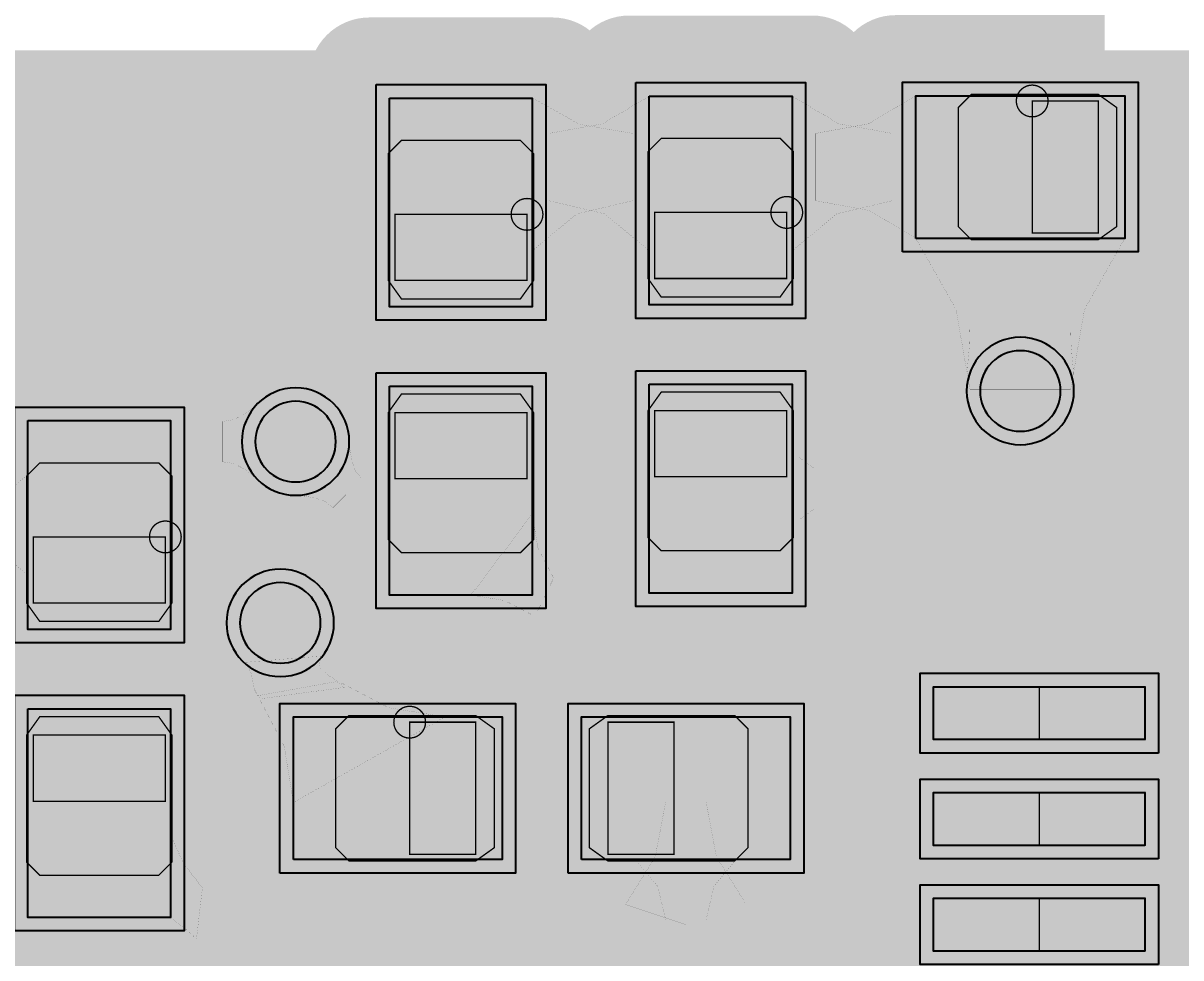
# Model space of a CAD drawing. Header units: millimetres. Extents: x -28.2 to 22.2, y -22.2 to 22.3.
# Drawn here: x -0.064 to 4.317, y 10.539 to 14.075 of the extents above; entities that cross this region are included whole.
import ezdxf

# ---------------------------------------------------------------- set-up
doc = ezdxf.new("R2010")
doc.units = ezdxf.units.MM
doc.header["$MEASUREMENT"] = 0
for name, color, linetype, true_color in [('Bottom-Layer', 7, 'Continuous', 0x0000ff), ('Bottom-Paste-Mask-Layer', 7, 'Continuous', 0x800000), ('Bottom-Silkscreen-Layer', 7, 'Continuous', 0x66cc33), ('Bottom-Solder-Mask-Layer', 7, 'Continuous', 0xaa00ff), ('Component-Marking-Layer', 7, 'Continuous', 0x66ffcc), ('Component-Shape-Layer', 7, 'Continuous', 0x00cccc), ('Document-Layer', 7, 'Continuous', 0xffffff), ('GND', 7, 'Continuous', 0x999966), ('Hole-Layer', 7, 'Continuous', 0x222222), ('Multi-Layer', 7, 'Continuous', 0xc0c0c0), ('Pin-Soldering-Layer', 7, 'Continuous', 0xcc9999), ('POWER', 7, 'Continuous', 0x008000), ('Top-Layer', 7, 'Continuous', 0xff0000)]:
    doc.layers.add(name, color=color, linetype=linetype, true_color=true_color)

msp = doc.modelspace()

# ---------------------------------------------------------------- hatches: boundary and pattern name
at = {"layer": 'Bottom-Layer', "transparency": 33554610}
for points in [[(-0.0458, 12.9294), (-0.1069, 12.9241), (-0.1662, 12.9085), (-0.1662, 13.9168), (0.9872, 13.9168), (0.9703, 13.8552), (0.9646, 13.7915), (0.9646, 13.053), (0.7771, 13.0198), (0.6115, 12.926), (0.5435, 12.926), (0.5189, 12.9285), (0.4942, 12.9294)], [(4.0466, 12.7929), (4.0426, 12.7151), (4.0305, 12.6381), (4.0248, 12.6014), (4.0228, 12.5643), (4.0228, 11.9224), (3.9371, 11.9224), (3.2388, 12.6207), (3.2217, 12.6369), (3.2037, 12.6521), (3.2037, 12.7086), (3.1954, 12.7854), (3.1708, 12.8586), (3.1836, 12.8904), (3.1934, 12.9232), (3.2529, 12.9075), (3.3142, 12.9022), (4.0466, 12.9022)], [(0.9646, 11.9303), (0.9646, 11.9112), (0.9684, 11.8592), (0.9797, 11.8084), (0.9587, 11.8084), (0.9049, 11.8043), (0.8523, 11.7922), (0.8523, 11.9421), (0.9082, 11.9334)]]:
    msp.add_hatch(color=256, dxfattribs=at).paths.add_polyline_path(points)
at = {"layer": 'Bottom-Layer'}
for points in [[(2.9332, 13.4033), (2.9332, 13.6573), (3.1367, 13.6943), (3.3142, 13.8003), (3.3142, 13.2603), (3.1367, 13.3664)], [(3.3142, 13.2603), (3.3142, 13.8003), (4.1043, 13.8003), (4.1043, 13.2603)], [(1.3227, 13.7915), (1.8627, 13.7915), (1.8627, 13.0014), (1.3227, 13.0014)], [(2.2437, 13.6573), (2.2437, 13.4033), (2.0308, 13.3531), (1.8627, 13.2128), (1.8627, 13.7915), (2.0418, 13.6919)], [(1.9246, 13.4033), (1.9246, 13.6573), (2.1278, 13.6938), (2.3056, 13.7988), (2.3056, 13.2128), (2.1376, 13.3531)], [(2.3056, 13.7988), (2.8456, 13.7988), (2.8456, 13.0087), (2.3056, 13.0087)], [(3.2266, 13.6573), (3.2266, 13.4033), (3.0136, 13.3531), (2.8456, 13.2128), (2.8456, 13.7988), (3.0234, 13.6938)], [(3.8998, 12.6888), (3.5188, 12.6888), (3.4661, 12.9923), (3.3142, 13.2603), (4.1043, 13.2603), (3.9524, 12.9923)], [(3.5188, 12.9268), (3.8998, 12.9269), (3.9017, 12.8545), (3.9061, 12.805), (3.9105, 12.7555), (3.9125, 12.6831), (3.5061, 12.683), (3.5081, 12.7554), (3.5124, 12.8049), (3.5168, 12.8544)], [(2.3056, 12.7086), (2.8456, 12.7086), (2.8456, 11.9185), (2.3056, 11.9185)], [(1.3227, 12.7013), (1.8627, 12.7013), (1.8627, 11.9112), (1.3227, 11.9112)], [(0.6905, 12.4154), (0.6905, 12.5678), (0.7309, 12.5744), (0.767, 12.5916), (0.8004, 12.616), (0.8327, 12.644), (0.8327, 12.3392), (0.8004, 12.3672), (0.767, 12.3916), (0.7309, 12.4089)], [(-0.0458, 12.5712), (0.4942, 12.5712), (0.4942, 11.7811), (-0.0458, 11.7811)], [(2.9317, 12.3898), (2.9317, 12.2374), (2.8695, 12.1946), (2.8456, 12.1231), (2.8456, 12.5041), (2.8695, 12.4325)], [(-0.2744, 12.1), (-0.2744, 12.2524), (-0.1466, 12.2825), (-0.0458, 12.3667), (-0.0458, 11.9857), (-0.1466, 12.0698)], [(1.9436, 11.9754), (1.873, 11.8304), (1.7584, 11.8905), (1.6306, 11.9112), (1.8627, 12.2179), (1.8835, 12.0901)], [(1.1516, 11.5619), (0.8353, 11.519), (0.8195, 11.5382), (0.8106, 11.5558), (0.8042, 11.5885), (0.7974, 11.6207), (0.788, 11.6379), (0.7715, 11.6563), (1.069, 11.6805), (1.0582, 11.6617), (1.0569, 11.6458), (1.0633, 11.6319), (1.0758, 11.6191), (1.1119, 11.5935)], [(0.824, 11.5304), (1.1286, 11.5849), (1.3198, 11.4848), (1.5327, 11.4502), (0.9587, 11.1262), (0.9241, 11.3392)], [(4.181, 11.3643), (3.381, 11.3643), (3.381, 11.5643), (4.181, 11.5643)], [(-0.0458, 11.4811), (0.4942, 11.4811), (0.4942, 10.691), (-0.0458, 10.691)], [(0.9587, 10.9102), (0.9587, 11.4502), (1.7488, 11.4502), (1.7488, 10.9102)], [(2.0488, 10.9102), (2.0488, 11.4502), (2.8389, 11.4502), (2.8389, 10.9102)], [(2.5201, 11.1302), (2.5595, 10.9209), (2.6725, 10.7404), (2.4439, 10.6642), (2.2153, 10.7404), (2.3282, 10.9209), (2.3677, 11.1302)], [(4.181, 10.9642), (3.381, 10.9642), (3.381, 11.1642), (4.181, 11.1642)], [(0.6145, 10.8035), (0.5921, 10.6103), (0.5451, 10.653), (0.4942, 10.691), (0.4942, 11.0065), (0.5415, 10.8974)], [(2.5201, 10.6816), (2.3677, 10.6816), (2.3375, 10.8094), (2.2534, 10.9102), (2.6344, 10.9102), (2.5503, 10.8094)], [(4.181, 10.5642), (3.381, 10.5642), (3.381, 10.7642), (4.181, 10.7642)]]:
    msp.add_hatch(color=256, dxfattribs=at).paths.add_polyline_path(points)
at = {"layer": 'Bottom-Paste-Mask-Layer'}
for points in [[(4.0743, 13.3053), (4.0043, 13.2553), (3.5243, 13.2553), (3.4743, 13.3053), (3.4743, 13.7553), (3.5243, 13.8053), (4.0043, 13.8053), (4.0743, 13.7553)], [(4.0743, 13.3053), (4.0043, 13.2553), (3.5243, 13.2553), (3.4743, 13.3053), (3.4743, 13.7553), (3.5243, 13.8053), (4.0043, 13.8053), (4.0743, 13.7553)], [(1.3677, 13.0314), (1.3177, 13.1014), (1.3177, 13.5814), (1.3677, 13.6314), (1.8177, 13.6314), (1.8677, 13.5814), (1.8677, 13.1014), (1.8177, 13.0314)], [(1.3677, 13.0314), (1.3177, 13.1014), (1.3177, 13.5814), (1.3677, 13.6314), (1.8177, 13.6314), (1.8677, 13.5814), (1.8677, 13.1014), (1.8177, 13.0314)], [(2.3506, 13.0387), (2.3006, 13.1087), (2.3006, 13.5887), (2.3506, 13.6387), (2.8006, 13.6387), (2.8506, 13.5887), (2.8506, 13.1087), (2.8006, 13.0387)], [(2.3506, 13.0387), (2.3006, 13.1087), (2.3006, 13.5887), (2.3506, 13.6387), (2.8006, 13.6387), (2.8506, 13.5887), (2.8506, 13.1087), (2.8006, 13.0387)], [(1.3677, 12.0714), (1.3177, 12.1214), (1.3177, 12.6014), (1.3677, 12.6714), (1.8177, 12.6714), (1.8677, 12.6014), (1.8677, 12.1214), (1.8177, 12.0714)], [(1.3677, 12.0714), (1.3177, 12.1214), (1.3177, 12.6014), (1.3677, 12.6714), (1.8177, 12.6714), (1.8677, 12.6014), (1.8677, 12.1214), (1.8177, 12.0714)], [(2.3506, 12.0787), (2.3006, 12.1287), (2.3006, 12.6087), (2.3506, 12.6787), (2.8006, 12.6787), (2.8506, 12.6087), (2.8506, 12.1287), (2.8006, 12.0787)], [(2.3506, 12.0787), (2.3006, 12.1287), (2.3006, 12.6087), (2.3506, 12.6787), (2.8006, 12.6787), (2.8506, 12.6087), (2.8506, 12.1287), (2.8006, 12.0787)], [(-0.0008, 11.8111), (-0.0508, 11.8811), (-0.0508, 12.3611), (-0.0008, 12.4111), (0.4492, 12.4111), (0.4992, 12.3611), (0.4992, 11.8811), (0.4492, 11.8111)], [(-0.0008, 11.8111), (-0.0508, 11.8811), (-0.0508, 12.3611), (-0.0008, 12.4111), (0.4492, 12.4111), (0.4992, 12.3611), (0.4992, 11.8811), (0.4492, 11.8111)], [(3.3809, 11.3644), (3.3809, 11.5644), (4.1809, 11.5644), (4.1809, 11.3644)], [(3.3809, 11.3644), (3.3809, 11.5644), (4.1809, 11.5644), (4.1809, 11.3644)], [(-0.0008, 10.8511), (-0.0508, 10.9011), (-0.0508, 11.3811), (-0.0008, 11.4511), (0.4492, 11.4511), (0.4992, 11.3811), (0.4992, 10.9011), (0.4492, 10.8511)], [(-0.0008, 10.8511), (-0.0508, 10.9011), (-0.0508, 11.3811), (-0.0008, 11.4511), (0.4492, 11.4511), (0.4992, 11.3811), (0.4992, 10.9011), (0.4492, 10.8511)], [(1.7188, 10.9552), (1.6488, 10.9052), (1.1688, 10.9052), (1.1188, 10.9552), (1.1188, 11.4052), (1.1688, 11.4552), (1.6488, 11.4552), (1.7188, 11.4052)], [(1.7188, 10.9552), (1.6488, 10.9052), (1.1688, 10.9052), (1.1188, 10.9552), (1.1188, 11.4052), (1.1688, 11.4552), (1.6488, 11.4552), (1.7188, 11.4052)], [(2.6788, 10.9552), (2.6288, 10.9052), (2.1488, 10.9052), (2.0788, 10.9552), (2.0788, 11.4052), (2.1488, 11.4552), (2.6288, 11.4552), (2.6788, 11.4052)], [(2.6788, 10.9552), (2.6288, 10.9052), (2.1488, 10.9052), (2.0788, 10.9552), (2.0788, 11.4052), (2.1488, 11.4552), (2.6288, 11.4552), (2.6788, 11.4052)], [(3.3809, 10.9643), (3.3809, 11.1643), (4.1809, 11.1643), (4.1809, 10.9643)], [(3.3809, 10.9643), (3.3809, 11.1643), (4.1809, 11.1643), (4.1809, 10.9643)], [(3.3809, 10.5645), (3.3809, 10.7645), (4.1809, 10.7645), (4.1809, 10.5645)], [(3.3809, 10.5645), (3.3809, 10.7645), (4.1809, 10.7645), (4.1809, 10.5645)]]:
    msp.add_hatch(color=256, dxfattribs=at).paths.add_polyline_path(points)
at = {"layer": 'Bottom-Solder-Mask-Layer'}
for points in [[(2.2548, 13.8496), (2.8964, 13.8496), (2.8964, 12.9579), (2.2548, 12.9579)], [(3.2634, 13.2095), (3.2634, 13.8511), (4.1551, 13.8511), (4.1551, 13.2095)], [(1.2719, 13.8423), (1.9135, 13.8423), (1.9135, 12.9506), (1.2719, 12.9506)], [(1.2719, 12.7521), (1.9135, 12.7521), (1.9135, 11.8604), (1.2719, 11.8604)], [(2.2548, 12.7594), (2.8964, 12.7594), (2.8964, 11.8677), (2.2548, 11.8677)], [(-0.0966, 12.622), (0.545, 12.622), (0.545, 11.7303), (-0.0966, 11.7303)], [(4.2318, 11.3135), (3.3302, 11.3135), (3.3302, 11.6151), (4.2318, 11.6151)], [(-0.0966, 11.5319), (0.545, 11.5319), (0.545, 10.6402), (-0.0966, 10.6402)], [(0.9079, 10.8594), (0.9079, 11.501), (1.7996, 11.501), (1.7996, 10.8594)], [(1.998, 10.8594), (1.998, 11.501), (2.8897, 11.501), (2.8897, 10.8594)], [(4.2318, 10.9134), (3.3302, 10.9134), (3.3302, 11.215), (4.2318, 11.215)], [(4.2318, 10.5134), (3.3302, 10.5134), (3.3302, 10.815), (4.2318, 10.815)]]:
    msp.add_hatch(color=256, dxfattribs=at).paths.add_polyline_path(points)
at = {"layer": 'Component-Marking-Layer'}
for points in [[(3.6943, 13.7803, 1), (3.8143, 13.7803, 1)], [(3.6943, 13.7803, 1), (3.8143, 13.7803, 1)], [(1.7828, 13.3514, 1), (1.9028, 13.3514, 1)], [(1.7828, 13.3514, 1), (1.9028, 13.3514, 1)], [(2.7656, 13.3586, 1), (2.8856, 13.3586, 1)], [(2.7656, 13.3586, 1), (2.8856, 13.3586, 1)], [(0.4142, 12.1311, 1), (0.5342, 12.1311, 1)], [(0.4142, 12.1311, 1), (0.5342, 12.1311, 1)], [(1.3388, 11.4302, 1), (1.4588, 11.4302, 1)], [(1.3388, 11.4302, 1), (1.4588, 11.4302, 1)]]:
    msp.add_hatch(color=256, dxfattribs=at).paths.add_polyline_path(points)
at = {"layer": 'GND', "transparency": 33554610}
for points in [[(2.6643, 7.068), (2.33, 7.068), (2.4333, 7.3536), (2.3727, 7.6513), (2.1659, 7.8737), (1.8734, 7.9559), (1.581, 7.8737), (1.3742, 7.6513), (1.3136, 7.3536), (1.4169, 7.068), (1.1773, 7.068), (-0.1662, 7.7997), (-0.1662, 13.9168), (10.316, 13.9168), (10.316, 10.8319), (10.3137, 10.8028), (10.3129, 10.7735), (10.3137, 10.7443), (10.316, 10.7151), (10.316, 10.4681), (10.0282, 10.6118), (9.7088, 10.5739), (9.4627, 10.3669), (9.3705, 10.0588), (9.4627, 9.7506), (9.7088, 9.5436), (10.0282, 9.5058), (10.316, 9.6494), (10.316, 9.0562), (10.0989, 8.8373), (10.0301, 8.5367), (10.1305, 8.2452), (10.0318, 8.1465), (7.9288, 8.1465), (7.8899, 8.1388), (7.857, 8.1168), (6.8082, 7.068), (3.4915, 7.068), (3.6317, 7.3558), (3.5918, 7.6734), (3.3847, 7.9176), (3.0779, 8.0089), (2.771, 7.9176), (2.564, 7.6734), (2.5241, 7.3558)], [(0.4058, 12.4916), (0.481, 12.2109), (0.6865, 12.0055), (0.9671, 11.9303), (1.2478, 12.0055), (1.4533, 12.2109), (1.5285, 12.4916), (1.4533, 12.7723), (1.2478, 12.9778), (0.9671, 13.053), (0.6865, 12.9778), (0.481, 12.7723)]]:
    msp.add_hatch(color=256, dxfattribs=at).paths.add_polyline_path(points)
at = {"layer": 'Pin-Soldering-Layer'}
for points in [[(3.7543, 13.7803), (4.0043, 13.7803), (4.0043, 13.2803), (3.7543, 13.2803)], [(3.7543, 13.7803), (4.0043, 13.7803), (4.0043, 13.2803), (3.7543, 13.2803)], [(1.8428, 13.3514), (1.8428, 13.1014), (1.3427, 13.1014), (1.3427, 13.3514)], [(1.8428, 13.3514), (1.8428, 13.1014), (1.3427, 13.1014), (1.3427, 13.3514)], [(2.8256, 13.3586), (2.8256, 13.1087), (2.3256, 13.1087), (2.3256, 13.3586)], [(2.8256, 13.3586), (2.8256, 13.1087), (2.3256, 13.1087), (2.3256, 13.3586)], [(1.8428, 12.3514), (1.3427, 12.3514), (1.3427, 12.6013), (1.8428, 12.6013)], [(1.8428, 12.3514), (1.3427, 12.3514), (1.3427, 12.6013), (1.8428, 12.6013)], [(2.8256, 12.3586), (2.3256, 12.3586), (2.3256, 12.6086), (2.8256, 12.6086)], [(2.8256, 12.3586), (2.3256, 12.3586), (2.3256, 12.6086), (2.8256, 12.6086)], [(0.4742, 12.1311), (0.4742, 11.8811), (-0.0258, 11.8811), (-0.0258, 12.1311)], [(0.4742, 12.1311), (0.4742, 11.8811), (-0.0258, 11.8811), (-0.0258, 12.1311)], [(3.781, 11.5644), (4.181, 11.5644), (4.181, 11.3644), (3.781, 11.3644)], [(3.781, 11.5644), (4.181, 11.5644), (4.181, 11.3644), (3.781, 11.3644)], [(1.3988, 11.4302), (1.6488, 11.4302), (1.6488, 10.9302), (1.3988, 10.9302)], [(1.3988, 11.4302), (1.6488, 11.4302), (1.6488, 10.9302), (1.3988, 10.9302)], [(2.3988, 11.4302), (2.3988, 10.9302), (2.1488, 10.9302), (2.1488, 11.4302)], [(2.3988, 11.4302), (2.3988, 10.9302), (2.1488, 10.9302), (2.1488, 11.4302)], [(0.4742, 11.1311), (-0.0258, 11.1311), (-0.0258, 11.3811), (0.4742, 11.3811)], [(0.4742, 11.1311), (-0.0258, 11.1311), (-0.0258, 11.3811), (0.4742, 11.3811)], [(3.781, 11.1643), (4.181, 11.1643), (4.181, 10.9643), (3.781, 10.9643)], [(3.781, 11.1643), (4.181, 11.1643), (4.181, 10.9643), (3.781, 10.9643)], [(3.781, 10.7643), (4.181, 10.7643), (4.181, 10.5643), (3.781, 10.5643)], [(3.781, 10.7643), (4.181, 10.7643), (4.181, 10.5643), (3.781, 10.5643)]]:
    msp.add_hatch(color=256, dxfattribs=at).paths.add_polyline_path(points)
at = {"layer": 'POWER', "transparency": 33554610}
msp.add_hatch(color=256, dxfattribs=at).paths.add_polyline_path([(-0.1662, 8.1998), (-0.1662, 12.8522), (0.5369, 12.8522), (0.4106, 12.5647), (0.4585, 12.2543), (0.6656, 12.0182), (0.9671, 11.9303), (1.2687, 12.0182), (1.4758, 12.2543), (1.5237, 12.5647), (1.3973, 12.8522), (5.1217, 12.8522), (5.1792, 12.5513), (5.3861, 12.3254), (5.6809, 12.2418), (5.9756, 12.3254), (6.1826, 12.5513), (6.2401, 12.8522), (10.316, 12.8522), (10.316, 10.8319), (10.3129, 10.7735), (10.316, 10.7151), (10.316, 10.5651), (10.2899, 10.5689), (10.2639, 10.573), (10.105, 10.6459), (9.9319, 10.6709), (7.9588, 10.6709), (8.0887, 10.8844), (8.113, 11.133), (8.0271, 11.3676), (8.1161, 11.6514), (8.0478, 11.9408), (7.8411, 12.1547), (7.5542, 12.233), (7.2676, 12.1537), (7.0617, 11.9391), (6.9943, 11.6495), (7.0843, 11.366), (6.9992, 11.1318), (7.0239, 10.8838), (7.1535, 10.6709), (3.8177, 10.6709), (3.5834, 10.6243), (3.3848, 10.4916), (2.641, 9.7478), (2.4826, 9.4734), (2.4826, 9.1565), (2.641, 8.8821), (2.9154, 8.7237), (3.2323, 8.7237), (3.5067, 8.8821), (4.0712, 9.4466), (8.0931, 9.4466), (8.3446, 8.8876), (8.4307, 8.2808), (8.4307, 6.3825), (8.0811, 6.0329), (7.9321, 6.2784), (7.6812, 6.4182), (7.394, 6.4155), (7.1457, 6.2711), (7.0014, 6.0229), (6.9987, 5.7357), (7.1384, 5.4847), (7.384, 5.3358), (4.546, 2.4978), (4.4133, 2.2992), (4.3667, 2.0649), (4.3667, 0.0435), (2.9223, -1.4009), (-6.7168, -1.4009), (-7.7694, -0.3483), (-7.7694, 2.305), (-7.0597, 3.0147), (-6.8991, 3.2976), (-6.906, 3.6228), (-5.5143, 3.6228), (-5.2334, 3.5466), (-4.9521, 3.6213), (-4.7461, 3.8268), (-4.6706, 4.1079), (-4.7461, 4.389), (-4.9521, 4.5946), (-5.2334, 4.6693), (-5.5143, 4.5931), (-7.5147, 4.5931), (-7.6942, 4.5586), (-7.8482, 4.4603), (-7.8482, 7.0884), (-7.3963, 7.5403), (-7.2059, 7.545), (-7.0281, 7.6131), (-6.0267, 7.6131), (-5.74, 7.5344), (-5.4533, 7.6131), (-5.2616, 7.6131), (-5.0561, 7.4068), (-4.7748, 7.3312), (-4.4935, 7.4068), (-4.2879, 7.6131), (-3.7105, 7.6131), (-3.6572, 7.6106), (-3.6038, 7.6131), (-2.1357, 7.6131), (-2.0824, 7.6106), (-2.029, 7.6131), (-1.2157, 7.6131), (-1.0264, 7.4922), (-0.8049, 7.4551), (-0.5866, 7.5079), (-0.4064, 7.642), (-0.2932, 7.836), (-0.2651, 8.0588), (-0.196, 8.128), (-0.1739, 8.1609)])
at = {"layer": 'Top-Layer', "transparency": 33554610}
for points in [[(-7.6415, 13.052), (-7.6415, 13.9168), (7.6424, 13.9168), (7.6424, 13.3048), (7.3871, 13.3037), (7.1587, 13.1895), (7.0045, 12.986), (6.9564, 12.7352), (6.7256, 12.771), (6.5002, 12.7098), (6.3193, 12.5622), (6.2141, 12.3537), (6.2028, 12.1204), (6.2874, 11.9028), (5.3948, 11.9028), (5.7366, 12.2446), (6.0264, 12.3611), (6.2092, 12.6145), (6.2283, 12.9263), (6.0778, 13.2001), (5.804, 13.3505), (5.4922, 13.3314), (5.2388, 13.1487), (5.1223, 12.8588), (3.2026, 10.9391), (3.1084, 10.7982), (3.0753, 10.6319), (3.0753, 9.8763), (2.794, 9.8016), (2.588, 9.596), (2.5125, 9.3149), (2.588, 9.0338), (2.794, 8.8283), (3.0753, 8.7536), (3.0753, 8.3429), (2.8083, 8.5108), (2.4929, 8.5082), (2.2287, 8.336), (1.9842, 8.5804), (1.9842, 11.9089), (1.9511, 12.0751), (1.857, 12.216), (1.5257, 12.5473), (1.3956, 12.8542), (1.1145, 13.0333), (0.7813, 13.0213), (0.5137, 12.8225), (0.406, 12.5071), (0.4962, 12.1861), (0.3721, 11.9694), (0.3543, 11.7203), (0.4463, 11.4882), (0.6298, 11.3189), (0.8687, 11.2459), (1.1155, 11.2838), (1.1155, 8.4005), (1.1486, 8.2343), (1.2427, 8.0934), (2.1957, 7.1404), (2.3366, 7.0463), (2.5028, 7.0132), (2.7223, 7.0132), (2.8879, 6.9195), (3.0753, 6.8865), (3.0753, 4.2841), (1.7993, 3.008), (1.5803, 2.939), (1.4073, 2.7881), (1.3091, 2.5805), (1.3023, 2.3511), (1.2636, 2.3214), (1.2275, 2.2886), (0.9035, 2.331), (0.6108, 2.1859), (0.4484, 1.9023), (0.4715, 1.5764), (0.6723, 1.3185), (0.9826, 1.2161), (1.047, 1.1517), (1.1879, 1.0576), (1.3541, 1.0245), (1.8342, 1.0245), (2.0004, 1.0576), (2.1414, 1.1517), (4.3248, 3.3352), (4.419, 3.4761), (4.452, 3.6423), (4.452, 10.2416), (4.8035, 10.5931), (4.9448, 10.3761), (5.1684, 10.2456), (5.4268, 10.2294), (5.665, 10.3308), (5.8324, 10.5284), (5.8932, 10.7801), (7.0708, 10.7801), (7.1851, 10.6409), (7.3376, 10.545), (7.3376, 9.873), (7.0492, 9.828), (6.8223, 9.6444), (6.7183, 9.3716), (6.7127, 9.3717), (6.7071, 9.3718), (5.5671, 9.3718), (5.4009, 9.3387), (5.26, 9.2445), (4.9003, 8.8849), (4.8062, 8.744), (4.7731, 8.5778), (4.7731, 8.4129), (4.6466, 8.1278), (4.6918, 7.8191), (4.8948, 7.5822), (5.1929, 7.4903), (5.494, 7.5717), (5.7052, 7.8013), (5.8399, 7.6666), (5.8399, 7.028), (5.6249, 7.2063), (5.3506, 7.259), (5.0848, 7.1729), (4.8934, 6.9693), (4.8239, 6.6987), (4.8934, 6.4281), (5.0848, 6.2246), (5.3506, 6.1385), (5.6249, 6.1911), (5.8399, 6.3695), (5.8399, 4.4195), (5.873, 4.2533), (5.9671, 4.1124), (6.8588, 3.2207), (6.8315, 3.1401), (6.8166, 3.0563), (6.7003, 2.94), (4.5668, 2.94), (4.4006, 2.9069), (4.2597, 2.8128), (1.8904, 0.4436), (-0.2028, 0.4436), (-0.4935, 0.5666), (-0.8047, 0.5134), (-1.038, 0.3008), (-1.1178, 0.0553), (-1.0793, -0.2), (-0.9305, -0.411), (-1.2268, -0.506), (-1.4269, -0.7441), (-1.4695, -1.0523), (-1.3415, -1.3358), (-1.0821, -1.5076), (-0.7711, -1.515), (-0.504, -1.3555), (-0.3628, -1.0783), (-0.2001, -1.1016), (-0.0377, -1.0768), (0.1474, -1.3508), (0.4547, -1.473), (0.7774, -1.401), (1.0037, -1.1599), (1.1996, -1.3707), (1.4742, -1.4567), (1.7554, -1.3953), (1.9692, -1.2026), (2.1544, -1.3954), (2.4078, -1.4806), (2.6719, -1.439), (2.8868, -1.28), (3.0037, -1.0396), (2.9962, -0.7723), (2.8659, -0.5389), (2.6424, -0.3922), (4.8519, 1.8173), (7.1679, 1.8173), (7.3702, 1.5598), (7.6817, 1.4589), (7.6876, 1.4479), (7.6939, 1.437), (7.6555, 1.348), (7.6424, 1.252), (7.6424, 0.352), (7.6555, 0.256), (7.6939, 0.167), (7.6555, 0.078), (7.6424, -0.018), (7.6424, -0.918), (7.6555, -1.014), (7.6939, -1.103), (7.6555, -1.192), (7.6424, -1.288), (7.6424, -2.188), (7.6555, -2.284), (7.6939, -2.373), (7.6555, -2.462), (7.6424, -2.558), (7.6424, -3.2156), (7.544, -3.1666), (7.4355, -3.1498), (7.2435, -3.1498), (7.2101, -2.915), (7.0828, -2.715), (6.8843, -2.5854), (6.6499, -2.5493), (6.4215, -2.6132), (6.2399, -2.7657), (3.8, -2.7657), (3.6338, -2.7987), (3.4929, -2.8929), (3.2214, -3.1644), (3.2123, -3.1726), (3.2024, -3.1798), (2.7255, -3.1798), (2.6294, -3.1929), (2.5405, -3.2313), (2.4515, -3.1929), (2.3555, -3.1798), (1.4555, -3.1798), (1.3594, -3.1929), (1.2705, -3.2313), (1.1815, -3.1929), (1.0855, -3.1798), (0.1855, -3.1798), (0.0894, -3.1929), (0.0005, -3.2313), (-0.0885, -3.1929), (-0.1845, -3.1798), (-1.0845, -3.1798), (-1.1806, -3.1929), (-1.2696, -3.2313), (-1.3585, -3.1929), (-1.4546, -3.1798), (-2.3546, -3.1798), (-2.4506, -3.1929), (-2.5396, -3.2313), (-2.6285, -3.1929), (-2.7246, -3.1798), (-3.6246, -3.1798), (-3.7206, -3.1929), (-3.8096, -3.2313), (-3.8985, -3.1929), (-3.9946, -3.1798), (-4.8326, -3.1798), (-4.7708, -2.9166), (-4.839, -2.655), (-5.0216, -2.4556), (-5.2762, -2.3645), (-6.7657, -0.875), (-6.7657, -0.2), (-6.7759, -0.1064), (-6.806, -0.0173), (-6.6018, 0.1844), (-6.5239, 0.4607), (-5.4952, -0.568), (-5.3543, -0.6622), (-5.1881, -0.6952), (-3.6089, -0.6952), (-3.5585, -0.9252), (-3.4182, -1.1143), (-3.2127, -1.2292), (-2.9781, -1.2497), (-2.7558, -1.1722), (-2.5848, -1.0104), (-2.4276, -1.2408), (-2.179, -1.3672), (-1.9002, -1.3584), (-1.66, -1.2166), (-1.5096, -0.9428), (-1.5287, -0.631), (-1.7114, -0.3777), (-2.0013, -0.2611), (-2.3086, 0.0462), (-2.4495, 0.1404), (-2.6158, 0.1735), (-4.4479, 0.1735), (-4.5432, 0.4838), (-4.7944, 0.6895), (-5.1175, 0.7217), (-5.4043, 0.5696), (-6.0657, 1.231), (-6.0657, 3.4), (-6.0987, 3.5662), (-6.1929, 3.7071), (-7.2525, 4.7667), (-7.3934, 4.8609), (-7.5596, 4.894), (-7.6415, 4.894), (-7.6415, 5.062), (-7.6546, 5.158), (-7.693, 5.247), (-7.6546, 5.336), (-7.6415, 5.432), (-7.6415, 6.332), (-7.6546, 6.428), (-7.693, 6.517), (-7.6546, 6.606), (-7.6415, 6.702), (-7.6415, 7.0114), (-7.4443, 6.7878), (-7.1604, 6.6967), (-6.87, 6.7638), (-6.6548, 6.9701), (-6.5756, 7.2575), (-6.6548, 7.545), (-6.87, 7.7513), (-7.1604, 7.8184), (-7.4443, 7.7273), (-7.6415, 7.5037), (-7.6415, 7.602), (-7.6546, 7.698), (-7.693, 7.787), (-7.6546, 7.876), (-7.6415, 7.972), (-7.6415, 8.872), (-7.6546, 8.968), (-7.693, 9.057), (-7.6546, 9.146), (-7.6415, 9.242), (-7.6415, 9.2758), (-6.6591, 9.2758), (-6.3718, 9.1532), (-6.0634, 9.2032), (-5.8294, 9.4102), (-5.7422, 9.7101), (-5.8294, 10.0101), (-6.0634, 10.2171), (-6.3718, 10.267), (-6.6591, 10.1445), (-7.6415, 10.1445), (-7.6549, 10.2392), (-7.693, 10.327), (-7.6546, 10.416), (-7.6415, 10.512), (-7.6415, 11.412), (-7.6546, 11.508), (-7.693, 11.597), (-7.6546, 11.686), (-7.6415, 11.782), (-7.6415, 12.682), (-7.6546, 12.778), (-7.693, 12.867), (-7.6546, 12.956)], [(3.1479, 12.683), (3.2231, 12.4024), (3.4286, 12.1969), (3.7093, 12.1217), (3.9899, 12.1969), (4.1954, 12.4024), (4.2706, 12.683), (4.1954, 12.9637), (3.9899, 13.1692), (3.7093, 13.2444), (3.4286, 13.1692), (3.2231, 12.9637)]]:
    msp.add_hatch(color=256, dxfattribs=at).paths.add_polyline_path(points)
at = {"layer": 'Top-Layer'}
msp.add_hatch(color=256, dxfattribs=at).paths.add_polyline_path([(1.2166, 12.3499), (1.1089, 12.2421), (1.0756, 12.2661), (1.0379, 12.2794), (0.9971, 12.2857), (0.9544, 12.2888), (1.1699, 12.5043), (1.173, 12.4617), (1.1794, 12.4208), (1.1927, 12.3831)])

# ---------------------------------------------------------------- linework, layer by layer
at = {"layer": 'Bottom-Layer', "const_width": 0.00508}
msp.add_lwpolyline([(-22.1992, -0.0001, 1), (22.2001, -0.0001), (22.2001, -0.0001, 1), (-22.1992, -0.0001)], format="xyb", dxfattribs=at)
at = {"layer": 'Bottom-Layer'}
for points, const_width in [([(-0.0458, 12.9294), (-0.1069, 12.9241), (-0.1662, 12.9085), (-0.1662, 13.9168), (0.9872, 13.9168), (0.9703, 13.8552), (0.9646, 13.7915), (0.9646, 13.053), (0.7771, 13.0198), (0.6115, 12.926), (0.5435, 12.926), (0.5189, 12.9285), (0.4942, 12.9294)], 0.0508), ([(1.9246, 13.4033), (1.9246, 13.6573), (2.1278, 13.6938), (2.3056, 13.7988), (2.3056, 13.2128), (2.1376, 13.3531)], 0.000254), ([(3.2266, 13.6573), (3.2266, 13.4033), (3.0136, 13.3531), (2.8456, 13.2128), (2.8456, 13.7988), (3.0234, 13.6938)], 0.000254), ([(2.9332, 13.4033), (2.9332, 13.6573), (3.1367, 13.6943), (3.3142, 13.8003), (3.3142, 13.2603), (3.1367, 13.3664)], 0.000254), ([(2.2437, 13.6573), (2.2437, 13.4033), (2.0308, 13.3531), (1.8627, 13.2128), (1.8627, 13.7915), (2.0418, 13.6919)], 0.000254), ([(3.8998, 12.6888), (3.5188, 12.6888), (3.4661, 12.9923), (3.3142, 13.2603), (4.1043, 13.2603), (3.9524, 12.9923)], 0.000254), ([(4.0466, 12.7929), (4.0426, 12.7151), (4.0305, 12.6381), (4.0248, 12.6014), (4.0228, 12.5643), (4.0228, 11.9224), (3.9371, 11.9224), (3.2388, 12.6207), (3.2217, 12.6369), (3.2037, 12.6521), (3.2037, 12.7086), (3.1954, 12.7854), (3.1708, 12.8586), (3.1836, 12.8904), (3.1934, 12.9232), (3.2529, 12.9075), (3.3142, 12.9022), (4.0466, 12.9022)], 0.0508), ([(3.5188, 12.9268), (3.8998, 12.9269), (3.9017, 12.8545), (3.9061, 12.805), (3.9105, 12.7555), (3.9125, 12.6831), (3.5061, 12.683), (3.5081, 12.7554), (3.5124, 12.8049), (3.5168, 12.8544)], 0.000254), ([(0.6905, 12.4154), (0.6905, 12.5678), (0.7309, 12.5744), (0.767, 12.5916), (0.8004, 12.616), (0.8327, 12.644), (0.8327, 12.3392), (0.8004, 12.3672), (0.767, 12.3916), (0.7309, 12.4089)], 0.000254), ([(2.9317, 12.3898), (2.9317, 12.2374), (2.8695, 12.1946), (2.8456, 12.1231), (2.8456, 12.5041), (2.8695, 12.4325)], 0.000254), ([(-0.2744, 12.1), (-0.2744, 12.2524), (-0.1466, 12.2825), (-0.0458, 12.3667), (-0.0458, 11.9857), (-0.1466, 12.0698)], 0.000254), ([(1.9436, 11.9754), (1.873, 11.8304), (1.7584, 11.8905), (1.6306, 11.9112), (1.8627, 12.2179), (1.8835, 12.0901)], 0.000254), ([(0.9646, 11.9303), (0.9646, 11.9112), (0.9684, 11.8592), (0.9797, 11.8084), (0.9587, 11.8084), (0.9049, 11.8043), (0.8523, 11.7922), (0.8523, 11.9421), (0.9082, 11.9334)], 0.0508), ([(1.1516, 11.5619), (0.8353, 11.519), (0.8195, 11.5382), (0.8106, 11.5558), (0.8042, 11.5885), (0.7974, 11.6207), (0.788, 11.6379), (0.7715, 11.6563), (1.069, 11.6805), (1.0582, 11.6617), (1.0569, 11.6458), (1.0633, 11.6319), (1.0758, 11.6191), (1.1119, 11.5935)], 0.000254), ([(0.824, 11.5304), (1.1286, 11.5849), (1.3198, 11.4848), (1.5327, 11.4502), (0.9587, 11.1262), (0.9241, 11.3392)], 0.000254), ([(2.5201, 11.1302), (2.5595, 10.9209), (2.6725, 10.7404), (2.4439, 10.6642), (2.2153, 10.7404), (2.3282, 10.9209), (2.3677, 11.1302)], 0.000254), ([(0.6145, 10.8035), (0.5921, 10.6103), (0.5451, 10.653), (0.4942, 10.691), (0.4942, 11.0065), (0.5415, 10.8974)], 0.000254), ([(2.5201, 10.6816), (2.3677, 10.6816), (2.3375, 10.8094), (2.2534, 10.9102), (2.6344, 10.9102), (2.5503, 10.8094)], 0.000254)]:
    msp.add_lwpolyline(points, close=True, dxfattribs=dict(at, const_width=const_width))
for points in [[(3.3142, 13.2603), (3.3142, 13.8003), (4.1043, 13.8003), (4.1043, 13.2603)], [(1.3227, 13.7915), (1.8627, 13.7915), (1.8627, 13.0014), (1.3227, 13.0014)], [(2.3056, 13.7988), (2.8456, 13.7988), (2.8456, 13.0087), (2.3056, 13.0087)], [(2.3056, 12.7086), (2.8456, 12.7086), (2.8456, 11.9185), (2.3056, 11.9185)], [(1.3227, 12.7013), (1.8627, 12.7013), (1.8627, 11.9112), (1.3227, 11.9112)], [(-0.0458, 12.5712), (0.4942, 12.5712), (0.4942, 11.7811), (-0.0458, 11.7811)], [(4.181, 11.3643), (3.381, 11.3643), (3.381, 11.5643), (4.181, 11.5643)], [(-0.0458, 11.4811), (0.4942, 11.4811), (0.4942, 10.691), (-0.0458, 10.691)], [(0.9587, 10.9102), (0.9587, 11.4502), (1.7488, 11.4502), (1.7488, 10.9102)], [(2.0488, 10.9102), (2.0488, 11.4502), (2.8389, 11.4502), (2.8389, 10.9102)], [(4.181, 10.9642), (3.381, 10.9642), (3.381, 11.1642), (4.181, 11.1642)], [(4.181, 10.5642), (3.381, 10.5642), (3.381, 10.7642), (4.181, 10.7642)]]:
    msp.add_lwpolyline(points, close=True, dxfattribs=at)
for points, const_width in [([(3.7093, 13.5303), (3.7093, 12.6831)], 0.381), ([(1.5927, 13.3964), (1.7266, 13.5303)], 0.254), ([(1.7266, 13.5303), (3.7093, 13.5303)], 0.254), ([(1.3253, 13.3964), (1.0662, 13.3964)], 0.0508), ([(3.7093, 13.2629), (3.7093, 13.0038)], 0.0508), ([(0.2242, 12.1762), (0.5396, 12.4916)], 0.1524), ([(0.5396, 12.4916), (0.9671, 12.4916)], 0.1524), ([(1.5927, 12.3063), (1.5927, 12.2185)], 0.1524), ([(2.9317, 12.3136), (2.5756, 12.3136)], 0.1524), ([(3.781, 11.4643), (2.9317, 12.3136)], 0.1524), ([(1.5927, 12.2185), (2.1324, 11.6788)], 0.1524), ([(0.2242, 12.1762), (-0.7664, 12.1762)], 0.1524), ([(0.9091, 11.8058), (0.9091, 11.6249)], 0.254), ([(0.9091, 11.6249), (1.3537, 11.1802)], 0.254), ([(2.1324, 11.6788), (2.9336, 11.6788)], 0.1524), ([(2.9336, 11.6788), (3.1524, 11.4601)], 0.1524), ([(3.1524, 11.4601), (3.1524, 11.2138)], 0.1524), ([(3.1524, 11.2138), (3.3048, 11.0614)], 0.1524), ([(2.4439, 10.6642), (2.4439, 11.1302)], 0.1524), ([(0.646, 10.6642), (0.2242, 11.086)], 0.1524), ([(3.3048, 11.0614), (3.7781, 11.0614)], 0.1524), ([(3.7781, 11.0614), (3.781, 11.0642)], 0.1524), ([(2.4439, 10.6642), (0.646, 10.6642)], 0.1524), ([(3.706, 10.6642), (2.4439, 10.6642)], 0.1524)]:
    msp.add_lwpolyline(points, dxfattribs=dict(at, const_width=const_width))
at = {"layer": 'Bottom-Paste-Mask-Layer', "const_width": 0.00508}
for points in [[(4.0743, 13.3053), (4.0043, 13.2553), (3.5243, 13.2553), (3.4743, 13.3053), (3.4743, 13.7553), (3.5243, 13.8053), (4.0043, 13.8053), (4.0743, 13.7553)], [(4.0743, 13.3053), (4.0043, 13.2553), (3.5243, 13.2553), (3.4743, 13.3053), (3.4743, 13.7553), (3.5243, 13.8053), (4.0043, 13.8053), (4.0743, 13.7553)], [(1.3677, 13.0314), (1.3177, 13.1014), (1.3177, 13.5814), (1.3677, 13.6314), (1.8177, 13.6314), (1.8677, 13.5814), (1.8677, 13.1014), (1.8177, 13.0314)], [(1.3677, 13.0314), (1.3177, 13.1014), (1.3177, 13.5814), (1.3677, 13.6314), (1.8177, 13.6314), (1.8677, 13.5814), (1.8677, 13.1014), (1.8177, 13.0314)], [(2.3506, 13.0387), (2.3006, 13.1087), (2.3006, 13.5887), (2.3506, 13.6387), (2.8006, 13.6387), (2.8506, 13.5887), (2.8506, 13.1087), (2.8006, 13.0387)], [(2.3506, 13.0387), (2.3006, 13.1087), (2.3006, 13.5887), (2.3506, 13.6387), (2.8006, 13.6387), (2.8506, 13.5887), (2.8506, 13.1087), (2.8006, 13.0387)], [(1.3677, 12.0714), (1.3177, 12.1214), (1.3177, 12.6014), (1.3677, 12.6714), (1.8177, 12.6714), (1.8677, 12.6014), (1.8677, 12.1214), (1.8177, 12.0714)], [(1.3677, 12.0714), (1.3177, 12.1214), (1.3177, 12.6014), (1.3677, 12.6714), (1.8177, 12.6714), (1.8677, 12.6014), (1.8677, 12.1214), (1.8177, 12.0714)], [(2.3506, 12.0787), (2.3006, 12.1287), (2.3006, 12.6087), (2.3506, 12.6787), (2.8006, 12.6787), (2.8506, 12.6087), (2.8506, 12.1287), (2.8006, 12.0787)], [(2.3506, 12.0787), (2.3006, 12.1287), (2.3006, 12.6087), (2.3506, 12.6787), (2.8006, 12.6787), (2.8506, 12.6087), (2.8506, 12.1287), (2.8006, 12.0787)], [(-0.0008, 11.8111), (-0.0508, 11.8811), (-0.0508, 12.3611), (-0.0008, 12.4111), (0.4492, 12.4111), (0.4992, 12.3611), (0.4992, 11.8811), (0.4492, 11.8111)], [(-0.0008, 11.8111), (-0.0508, 11.8811), (-0.0508, 12.3611), (-0.0008, 12.4111), (0.4492, 12.4111), (0.4992, 12.3611), (0.4992, 11.8811), (0.4492, 11.8111)], [(3.3809, 11.3644), (3.3809, 11.5644), (4.1809, 11.5644), (4.1809, 11.3644)], [(3.3809, 11.3644), (3.3809, 11.5644), (4.1809, 11.5644), (4.1809, 11.3644)], [(-0.0008, 10.8511), (-0.0508, 10.9011), (-0.0508, 11.3811), (-0.0008, 11.4511), (0.4492, 11.4511), (0.4992, 11.3811), (0.4992, 10.9011), (0.4492, 10.8511)], [(-0.0008, 10.8511), (-0.0508, 10.9011), (-0.0508, 11.3811), (-0.0008, 11.4511), (0.4492, 11.4511), (0.4992, 11.3811), (0.4992, 10.9011), (0.4492, 10.8511)], [(1.7188, 10.9552), (1.6488, 10.9052), (1.1688, 10.9052), (1.1188, 10.9552), (1.1188, 11.4052), (1.1688, 11.4552), (1.6488, 11.4552), (1.7188, 11.4052)], [(1.7188, 10.9552), (1.6488, 10.9052), (1.1688, 10.9052), (1.1188, 10.9552), (1.1188, 11.4052), (1.1688, 11.4552), (1.6488, 11.4552), (1.7188, 11.4052)], [(2.6788, 10.9552), (2.6288, 10.9052), (2.1488, 10.9052), (2.0788, 10.9552), (2.0788, 11.4052), (2.1488, 11.4552), (2.6288, 11.4552), (2.6788, 11.4052)], [(2.6788, 10.9552), (2.6288, 10.9052), (2.1488, 10.9052), (2.0788, 10.9552), (2.0788, 11.4052), (2.1488, 11.4552), (2.6288, 11.4552), (2.6788, 11.4052)], [(3.3809, 10.9643), (3.3809, 11.1643), (4.1809, 11.1643), (4.1809, 10.9643)], [(3.3809, 10.9643), (3.3809, 11.1643), (4.1809, 11.1643), (4.1809, 10.9643)], [(3.3809, 10.5645), (3.3809, 10.7645), (4.1809, 10.7645), (4.1809, 10.5645)], [(3.3809, 10.5645), (3.3809, 10.7645), (4.1809, 10.7645), (4.1809, 10.5645)]]:
    msp.add_lwpolyline(points, close=True, dxfattribs=at)
at = {"layer": 'Bottom-Silkscreen-Layer', "const_width": 0.1524}
for points in [[(1.2465, 14.0201, 0.414), (1.0941, 13.8677)], [(1.2465, 14.0201, 0.414), (1.0941, 13.8677)], [(2.0913, 13.8677, 0.414), (1.9389, 14.0201)], [(2.0913, 13.8677, 0.414), (1.9389, 14.0201)], [(2.2294, 14.0274, 0.414), (2.077, 13.875)], [(2.2294, 14.0274, 0.414), (2.077, 13.875)], [(3.0742, 13.875, 0.414), (2.9218, 14.0274)], [(3.0742, 13.875, 0.414), (2.9218, 14.0274)], [(3.238, 14.0289, 0.414), (3.0856, 13.8765)], [(3.238, 14.0289, 0.414), (3.0856, 13.8765)], [(3.0856, 13.1841, 0.414), (3.238, 13.0317)], [(3.0856, 13.1841, 0.414), (3.238, 13.0317)], [(-0.122, 12.7998, 0.414), (-0.2744, 12.6474)], [(-0.122, 12.7998, 0.414), (-0.2744, 12.6474)], [(0.7228, 12.6474, 0.414), (0.5704, 12.7998)], [(0.7228, 12.6474, 0.414), (0.5704, 12.7998)], [(2.2294, 11.6899, -0.414), (2.077, 11.8423)], [(2.2294, 11.6899, -0.414), (2.077, 11.8423)], [(3.0742, 11.8423, -0.414), (2.9218, 11.6899)], [(3.0742, 11.8423, -0.414), (2.9218, 11.6899)], [(1.2465, 11.6826, -0.414), (1.0941, 11.835)], [(1.2465, 11.6826, -0.414), (1.0941, 11.835)], [(2.0913, 11.835, -0.414), (1.9389, 11.6826)], [(2.0913, 11.835, -0.414), (1.9389, 11.6826)], [(0.8825, 11.6788, 0.414), (0.7301, 11.5264)], [(0.8825, 11.6788, 0.414), (0.7301, 11.5264)], [(2.9151, 11.6788, -0.414), (3.0675, 11.5264)], [(2.9151, 11.6788, -0.414), (3.0675, 11.5264)], [(0.7301, 10.834, 0.414), (0.8825, 10.6816)], [(0.7301, 10.834, 0.414), (0.8825, 10.6816)], [(3.0675, 10.834, -0.414), (2.9151, 10.6816)], [(3.0675, 10.834, -0.414), (2.9151, 10.6816)], [(-0.122, 10.4624, -0.414), (-0.2744, 10.6148)], [(-0.122, 10.4624, -0.414), (-0.2744, 10.6148)], [(0.7228, 10.6148, -0.414), (0.5704, 10.4624)], [(0.7228, 10.6148, -0.414), (0.5704, 10.4624)]]:
    msp.add_lwpolyline(points, format="xyb", dxfattribs=at)
at = {"layer": 'Bottom-Silkscreen-Layer'}
for points, const_width in [([(1.9389, 14.0201), (1.2465, 14.0201)], 0.1524), ([(1.9389, 14.0201), (1.2465, 14.0201)], 0.1524), ([(2.9218, 14.0274), (2.2294, 14.0274)], 0.1524), ([(2.9218, 14.0274), (2.2294, 14.0274)], 0.1524), ([(4.0281, 14.0289), (3.238, 14.0289)], 0.1524), ([(4.0281, 14.0289), (3.238, 14.0289)], 0.1524), ([(1.0941, 13.8677), (1.0941, 13.0776)], 0.1524), ([(1.0941, 13.8677), (1.0941, 13.0776)], 0.1524), ([(2.077, 13.875), (2.077, 13.0849)], 0.1524), ([(2.077, 13.875), (2.077, 13.0849)], 0.1524), ([(2.0913, 13.0776), (2.0913, 13.8677)], 0.1524), ([(2.0913, 13.0776), (2.0913, 13.8677)], 0.1524), ([(3.0742, 13.0849), (3.0742, 13.875)], 0.1524), ([(3.0742, 13.0849), (3.0742, 13.875)], 0.1524), ([(3.0856, 13.8765), (3.0856, 13.1841)], 0.1524), ([(3.0856, 13.8765), (3.0856, 13.1841)], 0.1524), ([(3.238, 13.0317), (4.0281, 13.0317)], 0.1524), ([(3.238, 13.0317), (4.0281, 13.0317)], 0.1524), ([(0.5704, 12.7998), (-0.122, 12.7998)], 0.1524), ([(0.5704, 12.7998), (-0.122, 12.7998)], 0.1524), ([(0.7228, 11.8573), (0.7228, 12.6474)], 0.1524), ([(0.7228, 11.8573), (0.7228, 12.6474)], 0.1524), ([(2.077, 11.8423), (2.077, 12.6324)], 0.1524), ([(2.077, 11.8423), (2.077, 12.6324)], 0.1524), ([(3.0742, 12.6324), (3.0742, 11.8423)], 0.1524), ([(3.0742, 12.6324), (3.0742, 11.8423)], 0.1524), ([(1.0941, 11.835), (1.0941, 12.6251)], 0.1524), ([(1.0941, 11.835), (1.0941, 12.6251)], 0.1524), ([(2.0913, 12.6251), (2.0913, 11.835)], 0.1524), ([(2.0913, 12.6251), (2.0913, 11.835)], 0.1524), ([(4.281, 12.2142), (3.731, 12.2142)], 0.254), ([(3.731, 12.2142), (3.731, 11.6643)], 0.254), ([(4.281, 12.2142), (3.731, 12.2142)], 0.254), ([(3.731, 12.2142), (3.731, 11.6643)], 0.254), ([(1.6726, 11.6788), (0.8825, 11.6788)], 0.1524), ([(1.6726, 11.6788), (0.8825, 11.6788)], 0.1524), ([(1.9389, 11.6826), (1.2465, 11.6826)], 0.1524), ([(1.9389, 11.6826), (1.2465, 11.6826)], 0.1524), ([(2.125, 11.6788), (2.9151, 11.6788)], 0.1524), ([(2.125, 11.6788), (2.9151, 11.6788)], 0.1524), ([(2.9218, 11.6899), (2.2294, 11.6899)], 0.1524), ([(2.9218, 11.6899), (2.2294, 11.6899)], 0.1524), ([(0.7301, 11.5264), (0.7301, 10.834)], 0.1524), ([(0.7301, 11.5264), (0.7301, 10.834)], 0.1524), ([(3.0675, 11.5264), (3.0675, 10.834)], 0.1524), ([(3.0675, 11.5264), (3.0675, 10.834)], 0.1524), ([(0.7228, 11.4049), (0.7228, 10.6148)], 0.1524), ([(0.7228, 11.4049), (0.7228, 10.6148)], 0.1524), ([(0.8825, 10.6816), (1.6726, 10.6816)], 0.1524), ([(0.8825, 10.6816), (1.6726, 10.6816)], 0.1524), ([(2.9151, 10.6816), (2.125, 10.6816)], 0.1524), ([(2.9151, 10.6816), (2.125, 10.6816)], 0.1524)]:
    msp.add_lwpolyline(points, dxfattribs=dict(at, const_width=const_width))
at = {"layer": 'Bottom-Solder-Mask-Layer'}
for points in [[(2.2548, 13.8496), (2.8964, 13.8496), (2.8964, 12.9579), (2.2548, 12.9579)], [(3.2634, 13.2095), (3.2634, 13.8511), (4.1551, 13.8511), (4.1551, 13.2095)], [(1.2719, 13.8423), (1.9135, 13.8423), (1.9135, 12.9506), (1.2719, 12.9506)], [(1.2719, 12.7521), (1.9135, 12.7521), (1.9135, 11.8604), (1.2719, 11.8604)], [(2.2548, 12.7594), (2.8964, 12.7594), (2.8964, 11.8677), (2.2548, 11.8677)], [(-0.0966, 12.622), (0.545, 12.622), (0.545, 11.7303), (-0.0966, 11.7303)], [(4.2318, 11.3135), (3.3302, 11.3135), (3.3302, 11.6151), (4.2318, 11.6151)], [(-0.0966, 11.5319), (0.545, 11.5319), (0.545, 10.6402), (-0.0966, 10.6402)], [(0.9079, 10.8594), (0.9079, 11.501), (1.7996, 11.501), (1.7996, 10.8594)], [(1.998, 10.8594), (1.998, 11.501), (2.8897, 11.501), (2.8897, 10.8594)], [(4.2318, 10.9134), (3.3302, 10.9134), (3.3302, 11.215), (4.2318, 11.215)], [(4.2318, 10.5134), (3.3302, 10.5134), (3.3302, 10.815), (4.2318, 10.815)]]:
    msp.add_lwpolyline(points, close=True, dxfattribs=at)
at = {"layer": 'Component-Marking-Layer', "const_width": 0.00508}
for points in [[(3.6943, 13.7803, 1), (3.8143, 13.7803), (3.8143, 13.7803, 1), (3.6943, 13.7803)], [(3.6943, 13.7803, 1), (3.8143, 13.7803), (3.8143, 13.7803, 1), (3.6943, 13.7803)], [(1.7828, 13.3514, 1), (1.9028, 13.3514), (1.9028, 13.3514, 1), (1.7828, 13.3514)], [(1.7828, 13.3514, 1), (1.9028, 13.3514), (1.9028, 13.3514, 1), (1.7828, 13.3514)], [(2.7656, 13.3586, 1), (2.8856, 13.3586), (2.8856, 13.3586, 1), (2.7656, 13.3586)], [(2.7656, 13.3586, 1), (2.8856, 13.3586), (2.8856, 13.3586, 1), (2.7656, 13.3586)], [(0.4142, 12.1311, 1), (0.5342, 12.1311), (0.5342, 12.1311, 1), (0.4142, 12.1311)], [(0.4142, 12.1311, 1), (0.5342, 12.1311), (0.5342, 12.1311, 1), (0.4142, 12.1311)], [(1.3388, 11.4302, 1), (1.4588, 11.4302), (1.4588, 11.4302, 1), (1.3388, 11.4302)], [(1.3388, 11.4302, 1), (1.4588, 11.4302), (1.4588, 11.4302, 1), (1.3388, 11.4302)]]:
    msp.add_lwpolyline(points, format="xyb", dxfattribs=at)
at = {"layer": 'Component-Shape-Layer', "const_width": 0.0508}
for points in [[(3.7543, 13.7803), (4.7543, 13.7803), (4.7543, 13.2803), (3.7543, 13.2803)], [(3.7543, 13.7803), (4.7543, 13.7803), (4.7543, 13.2803), (3.7543, 13.2803)], [(1.8428, 13.3514), (1.8428, 12.3514), (1.3427, 12.3514), (1.3427, 13.3514)], [(1.8428, 13.3514), (1.8428, 12.3514), (1.3427, 12.3514), (1.3427, 13.3514)], [(2.8256, 13.3586), (2.8256, 12.3586), (2.3256, 12.3586), (2.3256, 13.3586)], [(2.8256, 13.3586), (2.8256, 12.3586), (2.3256, 12.3586), (2.3256, 13.3586)], [(6.7809, 9.1641), (3.7809, 9.1641), (3.7809, 12.1641), (6.7809, 12.1641)], [(6.7809, 9.1641), (3.7809, 9.1641), (3.7809, 12.1641), (6.7809, 12.1641)], [(0.4742, 12.1311), (0.4742, 11.1311), (-0.0258, 11.1311), (-0.0258, 12.1311)], [(0.4742, 12.1311), (0.4742, 11.1311), (-0.0258, 11.1311), (-0.0258, 12.1311)], [(1.3988, 11.4302), (2.3988, 11.4302), (2.3988, 10.9302), (1.3988, 10.9302)], [(1.3988, 11.4302), (2.3988, 11.4302), (2.3988, 10.9302), (1.3988, 10.9302)]]:
    msp.add_lwpolyline(points, close=True, dxfattribs=at)
at = {"layer": 'Document-Layer', "const_width": 0.1}
msp.add_lwpolyline([(17.8215, -12.9001, 1.957), (-17.8345, -12.8809)], format="xyb", dxfattribs=at)
at = {"layer": 'GND', "const_width": 0.00508}
msp.add_lwpolyline([(-22.1992, -0.0001, 1), (22.2001, -0.0001), (22.2001, -0.0001, 1), (-22.1992, -0.0001)], format="xyb", dxfattribs=at)
at = {"layer": 'GND', "const_width": 0.0508}
msp.add_lwpolyline([(1.1773, 7.068), (-0.1662, 7.7997), (-0.1662, 13.9168), (10.316, 13.9168)], dxfattribs=at)
msp.add_lwpolyline([(0.4058, 12.4916), (0.481, 12.2109), (0.6865, 12.0055), (0.9671, 11.9303), (1.2478, 12.0055), (1.4533, 12.2109), (1.5285, 12.4916), (1.4533, 12.7723), (1.2478, 12.9778), (0.9671, 13.053), (0.6865, 12.9778), (0.481, 12.7723)], close=True, dxfattribs=at)
at = {"layer": 'Hole-Layer'}
msp.add_lwpolyline([(3.5569, 12.683, 1), (3.8617, 12.683), (3.8617, 12.683, 1), (3.5569, 12.683)], format="xyb", dxfattribs=at)
for points in [[(0.8147, 12.4916, 1), (1.1195, 12.4916, 1)], [(0.7567, 11.8058, 1), (1.0615, 11.8058, 1)]]:
    msp.add_lwpolyline(points, format="xyb", close=True, dxfattribs=at)
at = {"layer": 'Multi-Layer'}
for points in [[(3.5061, 12.683, 1), (3.9125, 12.683), (3.9125, 12.683, 1), (3.5061, 12.683)], [(0.7639, 12.4916, 1), (1.1703, 12.4916), (1.1703, 12.4916, 1), (0.7639, 12.4916)], [(0.7059, 11.8058, 1), (1.1123, 11.8058), (1.1123, 11.8058, 1), (0.7059, 11.8058)]]:
    msp.add_lwpolyline(points, format="xyb", dxfattribs=at)
at = {"layer": 'Pin-Soldering-Layer', "const_width": 0.00508}
for points in [[(3.7543, 13.7803), (4.0043, 13.7803), (4.0043, 13.2803), (3.7543, 13.2803)], [(3.7543, 13.7803), (4.0043, 13.7803), (4.0043, 13.2803), (3.7543, 13.2803)], [(2.8256, 13.3586), (2.8256, 13.1087), (2.3256, 13.1087), (2.3256, 13.3586)], [(2.8256, 13.3586), (2.8256, 13.1087), (2.3256, 13.1087), (2.3256, 13.3586)], [(1.8428, 13.3514), (1.8428, 13.1014), (1.3427, 13.1014), (1.3427, 13.3514)], [(1.8428, 13.3514), (1.8428, 13.1014), (1.3427, 13.1014), (1.3427, 13.3514)], [(1.8428, 12.3514), (1.3427, 12.3514), (1.3427, 12.6013), (1.8428, 12.6013)], [(1.8428, 12.3514), (1.3427, 12.3514), (1.3427, 12.6013), (1.8428, 12.6013)], [(2.8256, 12.3586), (2.3256, 12.3586), (2.3256, 12.6086), (2.8256, 12.6086)], [(2.8256, 12.3586), (2.3256, 12.3586), (2.3256, 12.6086), (2.8256, 12.6086)], [(0.4742, 12.1311), (0.4742, 11.8811), (-0.0258, 11.8811), (-0.0258, 12.1311)], [(0.4742, 12.1311), (0.4742, 11.8811), (-0.0258, 11.8811), (-0.0258, 12.1311)], [(3.781, 11.5644), (4.181, 11.5644), (4.181, 11.3644), (3.781, 11.3644)], [(3.781, 11.5644), (4.181, 11.5644), (4.181, 11.3644), (3.781, 11.3644)], [(1.3988, 11.4302), (1.6488, 11.4302), (1.6488, 10.9302), (1.3988, 10.9302)], [(1.3988, 11.4302), (1.6488, 11.4302), (1.6488, 10.9302), (1.3988, 10.9302)], [(2.3988, 11.4302), (2.3988, 10.9302), (2.1488, 10.9302), (2.1488, 11.4302)], [(2.3988, 11.4302), (2.3988, 10.9302), (2.1488, 10.9302), (2.1488, 11.4302)], [(0.4742, 11.1311), (-0.0258, 11.1311), (-0.0258, 11.3811), (0.4742, 11.3811)], [(0.4742, 11.1311), (-0.0258, 11.1311), (-0.0258, 11.3811), (0.4742, 11.3811)], [(3.781, 11.1643), (4.181, 11.1643), (4.181, 10.9643), (3.781, 10.9643)], [(3.781, 11.1643), (4.181, 11.1643), (4.181, 10.9643), (3.781, 10.9643)], [(3.781, 10.7643), (4.181, 10.7643), (4.181, 10.5643), (3.781, 10.5643)], [(3.781, 10.7643), (4.181, 10.7643), (4.181, 10.5643), (3.781, 10.5643)]]:
    msp.add_lwpolyline(points, close=True, dxfattribs=at)
at = {"layer": 'POWER', "const_width": 0.00508}
msp.add_lwpolyline([(-22.1992, -0.0001, 1), (22.2001, -0.0001), (22.2001, -0.0001, 1), (-22.1992, -0.0001)], format="xyb", dxfattribs=at)
at = {"layer": 'POWER'}
for points, const_width in [([(-9.0581, 13.5914), (11.9293, 13.5914)], 0.762), ([(-0.4064, 7.642), (-0.2932, 7.836), (-0.2651, 8.0588), (-0.196, 8.128), (-0.1739, 8.1609), (-0.1662, 8.1998), (-0.1662, 12.8522), (0.5369, 12.8522), (0.4106, 12.5647), (0.4585, 12.2543), (0.6656, 12.0182), (0.9671, 11.9303), (1.2687, 12.0182), (1.4758, 12.2543), (1.5237, 12.5647), (1.3973, 12.8522), (5.1217, 12.8522), (5.1792, 12.5513), (5.3861, 12.3254), (5.6809, 12.2418), (5.9756, 12.3254), (6.1826, 12.5513), (6.2401, 12.8522), (10.316, 12.8522)], 0.0508), ([(7.1535, 10.6709), (3.8177, 10.6709), (3.5834, 10.6243), (3.3848, 10.4916), (2.641, 9.7478), (2.4826, 9.4734), (2.4826, 9.1565), (2.641, 8.8821), (2.9154, 8.7237), (3.2323, 8.7237), (3.5067, 8.8821), (4.0712, 9.4466), (8.0931, 9.4466)], 0.0508)]:
    msp.add_lwpolyline(points, dxfattribs=dict(at, const_width=const_width))
at = {"layer": 'Top-Layer', "const_width": 0.00508}
msp.add_lwpolyline([(-22.1992, -0.0001, 1), (22.2001, -0.0001), (22.2001, -0.0001, 1), (-22.1992, -0.0001)], format="xyb", dxfattribs=at)
at = {"layer": 'Top-Layer'}
for points, const_width in [([(-7.6415, 13.9168), (7.6424, 13.9168)], 0.0508), ([(1.9842, 8.5804), (1.9842, 11.9089), (1.9511, 12.0751), (1.857, 12.216), (1.5257, 12.5473), (1.3956, 12.8542), (1.1145, 13.0333), (0.7813, 13.0213), (0.5137, 12.8225), (0.406, 12.5071), (0.4962, 12.1861), (0.3721, 11.9694), (0.3543, 11.7203), (0.4463, 11.4882), (0.6298, 11.3189), (0.8687, 11.2459), (1.1155, 11.2838), (1.1155, 8.4005)], 0.0508), ([(5.1223, 12.8588), (3.2026, 10.9391), (3.1084, 10.7982), (3.0753, 10.6319), (3.0753, 9.8763)], 0.0508), ([(5.6809, 12.8031), (3.5097, 10.6319)], 0.1524), ([(0.9671, 12.4916), (1.5499, 11.9089)], 0.1524), ([(1.5499, 11.9089), (1.5499, 8.4005)], 0.1524), ([(3.7637, 10.5267), (4.7054, 11.4684)], 0.1524), ([(4.8106, 11.2144), (4.0177, 10.4215)], 0.1524), ([(3.5097, 10.6319), (3.5097, 4.1042)], 0.1524), ([(3.7637, 3.7475), (3.7637, 10.5267)], 0.1524)]:
    msp.add_lwpolyline(points, dxfattribs=dict(at, const_width=const_width))
for points, const_width in [([(3.1479, 12.683), (3.2231, 12.4024), (3.4286, 12.1969), (3.7093, 12.1217), (3.9899, 12.1969), (4.1954, 12.4024), (4.2706, 12.683), (4.1954, 12.9637), (3.9899, 13.1692), (3.7093, 13.2444), (3.4286, 13.1692), (3.2231, 12.9637)], 0.0508), ([(1.2166, 12.3499), (1.1089, 12.2421), (1.0756, 12.2661), (1.0379, 12.2794), (0.9971, 12.2857), (0.9544, 12.2888), (1.1699, 12.5043), (1.173, 12.4617), (1.1794, 12.4208), (1.1927, 12.3831)], 0.000254)]:
    msp.add_lwpolyline(points, close=True, dxfattribs=dict(at, const_width=const_width))

doc.saveas('drawing.dxf')
